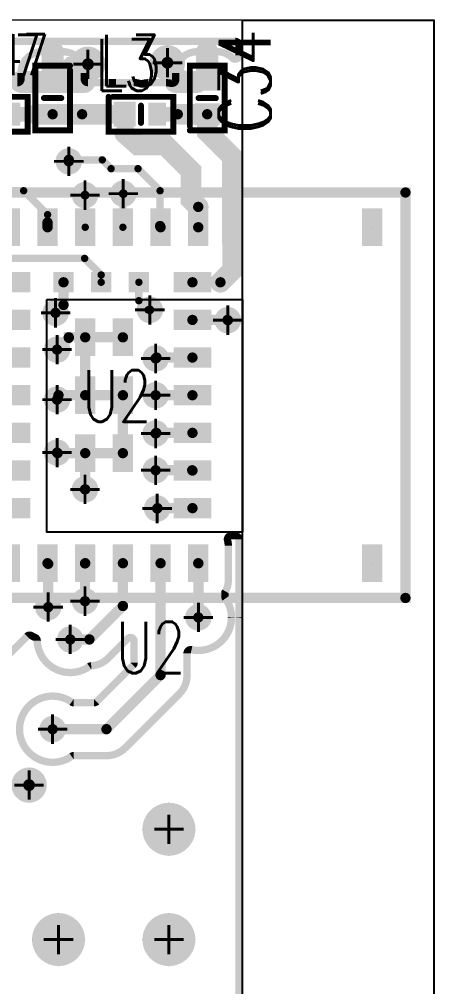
# Model space of a CAD drawing. Extents: x -0.08 to 4.16, y -0.29 to 1.7.
# Drawn here: x 3.873 to 4.155, y 1.043 to 1.7 of the extents above; entities that cross this region are included whole.
import ezdxf
from ezdxf.enums import TextEntityAlignment as Align

# ---------------------------------------------------------------- set-up
doc = ezdxf.new("R2010")
doc.units = 0
doc.header["$MEASUREMENT"] = 0
for name, pattern in [('KEEPOUT_00001000$0', [2, 1, 1]), ('SIG_11', [2, 1, 1]), ('SIG_37', [2, 1, 1]), ('SIG_38', [2, 1, 1]), ('SIG_56', [2, 1, 1]), ('SIG_57', [2, 1, 1]), ('SIG_58', [2, 1, 1]), ('SIG_59', [2, 1, 1]), ('SIG_61', [2, 1, 1]), ('SIG_62', [2, 1, 1]), ('SIG_63', [2, 1, 1]), ('SIG_64', [2, 1, 1]), ('SIG_65', [2, 1, 1]), ('SIG_66', [2, 1, 1]), ('SIG_67', [2, 1, 1]), ('SIG_68', [2, 1, 1]), ('SIG_70', [2, 1, 1]), ('SIG_79', [2, 1, 1]), ('SIG_80', [2, 1, 1]), ('SIG_96', [2, 1, 1]), ('SIG_97', [2, 1, 1])]:
    doc.linetypes.add(name, pattern=pattern)
doc.layers.get('0').update_dxf_attribs({"linetype": 'CONTINUOUS'})
for name, color, linetype in [('BOARD_OUTLINE_00', 130, 'CONTINUOUS'), ('DRIL_NPLTE_THRU_01', 34, 'CONTINUOUS'), ('DRIL_NPLTE_THRU_02', 136, 'CONTINUOUS'), ('DRIL_NPLTE_THRU_03', 136, 'CONTINUOUS'), ('DRIL_NPLTE_THRU_04', 146, 'CONTINUOUS'), ('DRIL_NPLTE_THRU_05', 106, 'CONTINUOUS'), ('DRIL_NPLTE_THRU_06', 253, 'CONTINUOUS'), ('DRIL_PLTE_THRU_01', 34, 'CONTINUOUS'), ('DRIL_PLTE_THRU_02', 136, 'CONTINUOUS'), ('DRIL_PLTE_THRU_03', 136, 'CONTINUOUS'), ('DRIL_PLTE_THRU_04', 146, 'CONTINUOUS'), ('DRIL_PLTE_THRU_05', 106, 'CONTINUOUS'), ('DRIL_PLTE_THRU_06', 253, 'CONTINUOUS'), ('DRIL_SYMBOL', 130, 'CONTINUOUS'), ('KEEPOUT_00', 1, 'CONTINUOUS'), ('KEEPOUT_01', 1, 'CONTINUOUS'), ('PADS_BOT', 255, 'CONTINUOUS'), ('PADS_INNER', 43, 'CONTINUOUS'), ('PADS_TOP', 43, 'CONTINUOUS'), ('PADS_XR_121', 2, 'CONTINUOUS'), ('PADS_XR_123', 2, 'CONTINUOUS'), ('PADS_XR_125', 4, 'CONTINUOUS'), ('PART_NAME_126', 16, 'CONTINUOUS'), ('PART_NAME_127', 1, 'CONTINUOUS'), ('PART_TOP_2DLINE_126', 16, 'CONTINUOUS'), ('PART_TOP_2DLINE_127', 1, 'CONTINUOUS'), ('POUR_OUTLINE_01', 34, 'CONTINUOUS'), ('POUR_PADTHERM_01', 34, 'CONTINUOUS'), ('POUR_VIATHERM_01', 34, 'CONTINUOUS'), ('TRACE_01', 34, 'CONTINUOUS'), ('VIAPTS', 2, 'CONTINUOUS')]:
    doc.layers.add(name, color=color, linetype=linetype)
doc.styles.add('W0$005', font='simplex', dxfattribs={"width": 0.75})

# ---------------------------------------------------------------- blocks, each defined once
blk = doc.blocks.new('BOARD_89')
at = {"layer": 'BOARD_OUTLINE_00', "const_width": 0.001}
blk.add_lwpolyline([(0, 0), (2.71, 0), (2.71, 0.278, -1), (2.804, 0.278), (2.804, 0), (4.155, 0), (4.155, 1.7), (2.804, 1.7), (2.804, 1.41629, -0.917938), (2.71068, 1.40832, -0.060287), (2.71, 1.422), (2.71, 1.7), (0, 1.7)], format="xyb", close=True, dxfattribs=at)
blk = doc.blocks.new('POUR_OUTLINE_2003')
at = {"layer": 'POUR_OUTLINE_01', "const_width": 0.005}
blk.add_lwpolyline([(18.0755, 7.17093), (18.0755, 7.178, 0.414214), (18.073, 7.1805), (17.81302, 7.1805, 0.543582), (17.81074, 7.17698, -0.105594), (17.812, 7.17106), (17.812, 7.129, 0.414214), (17.8145, 7.1265), (17.83406, 7.1265, -0.041023), (17.83642, 7.12631, 0.241909), (17.8386, 7.127), (17.8578, 7.1462, -0.198912), (17.873, 7.1525), (17.899, 7.1525), (17.905, 7.1525, -0.077541), (17.90942, 7.15181, 0.150393), (17.91089, 7.15179, -0.072011), (17.915, 7.15239), (17.925, 7.15239, 0.414214), (17.9275, 7.15489), (17.9275, 7.159, -0.414214), (17.942, 7.1735), (17.956, 7.1735, -0.414214), (17.9705, 7.159), (17.9705, 7.155, 0.414214), (17.973, 7.1525), (17.987, 7.1525, -0.028358), (17.98943, 7.15236, 0.062122), (17.99005, 7.15237, -0.033705), (17.992, 7.1525), (18.004, 7.1525, -0.077541), (18.00842, 7.15181, 0.150393), (18.00989, 7.15179, -0.072011), (18.014, 7.15239), (18.026, 7.15239, -0.057422), (18.0293, 7.15201, 0.111711), (18.0304, 7.152, -0.002594), (18.03062, 7.15205, 0.355313), (18.03261, 7.1545), (18.03261, 7.159, -0.414214), (18.04711, 7.1735), (18.06089, 7.1735, -0.200841), (18.07122, 7.16918, 0.670864)], format="xyb", close=True, dxfattribs=at)
blk = doc.blocks.new('POUR_OUTLINE_1995')
at = {"layer": 'POUR_OUTLINE_01', "const_width": 0.005}
blk.add_lwpolyline([(18.0755, 5.528), (18.0755, 6.78886, 0.0145), (18.0755, 6.789, 0.0145), (18.0755, 6.78914), (18.0755, 6.842, 0.414214), (18.073, 6.8445), (18.07026, 6.8445, 0.492428), (18.06784, 6.84136, -0.064963), (18.06833, 6.83764), (18.06833, 6.81402, -0.133117), (18.06634, 6.80669, 0.133117), (18.066, 6.80543), (18.066, 6.80331, 0.153535), (18.06645, 6.80188, -0.152053), (18.0705, 6.78913, 0.013051), (18.0705, 6.789, 0.013051), (18.0705, 6.78887, -0.474838), (18.04335, 6.76699, 0.476615), (18.04033, 6.76454), (18.04033, 6.74975, -0.198912), (18.03506, 6.73702), (17.99831, 6.70027, -0.198912), (17.98558, 6.695), (17.96331, 6.695, 0.153535), (17.96188, 6.69455, -1.917512), (17.96188, 6.73145, 0.153535), (17.96331, 6.731), (17.97709, 6.731, 0.198912), (17.97886, 6.73173), (18.0036, 6.75647, 0.198912), (18.00433, 6.75824), (18.00433, 6.77285, 0.668179), (18.00006, 6.77462), (17.98672, 6.76127, -0.181386), (17.97521, 6.75604, 0.137098), (17.97394, 6.75559, -0.594893), (17.93852, 6.77317, 0.288417), (17.93702, 6.77537, -0.029376), (17.93466, 6.77657, 0.340752), (17.93163, 6.77618), (17.90973, 6.75427, -0.041289)], format="xyb", dxfattribs=at)
blk = doc.blocks.new('POUR_VIATHERM_2127')
at = {"layer": 'POUR_VIATHERM_01'}
for points in [[(17.933, 6.686), (17.933, 6.686)], [(17.922, 6.675), (17.922, 6.675)], [(17.944, 6.675), (17.944, 6.675)], [(17.933, 6.664), (17.933, 6.664)]]:
    blk.add_lwpolyline(points, dxfattribs=at)
blk = doc.blocks.new('POUR_VIATHERM_2364')
at = {"layer": 'POUR_VIATHERM_01'}
for points in [[(17.953, 6.588), (17.953, 6.588)], [(17.935, 6.57), (17.935, 6.57)], [(17.971, 6.57), (17.971, 6.57)], [(17.953, 6.552), (17.953, 6.552)]]:
    blk.add_lwpolyline(points, dxfattribs=at)
blk = doc.blocks.new('POUR_VIATHERM_2365')
at = {"layer": 'POUR_VIATHERM_01'}
for points in [[(18.028, 6.588), (18.028, 6.588)], [(18.01, 6.57), (18.01, 6.57)], [(18.046, 6.57), (18.046, 6.57)], [(18.028, 6.552), (18.028, 6.552)]]:
    blk.add_lwpolyline(points, dxfattribs=at)
blk = doc.blocks.new('POUR_VIATHERM_2367')
at = {"layer": 'POUR_VIATHERM_01'}
for points in [[(18.028, 6.663), (18.028, 6.663)], [(18.01, 6.645), (18.01, 6.645)], [(18.046, 6.645), (18.046, 6.645)], [(18.028, 6.627), (18.028, 6.627)]]:
    blk.add_lwpolyline(points, dxfattribs=at)
blk = doc.blocks.new('POUR_PADTHERM_2073')
at = {"layer": 'POUR_PADTHERM_01', "const_width": 0.0075}
for points in [[(17.94525, 7.1735), (17.94525, 7.159, 1), (17.95275, 7.159), (17.95275, 7.1735, 1), (17.94525, 7.1735)], [(17.9275, 7.14925), (17.942, 7.14925, 1), (17.942, 7.15675), (17.9275, 7.15675, 1), (17.9275, 7.14925)], [(17.9705, 7.15675), (17.956, 7.15675, 1), (17.956, 7.14925), (17.9705, 7.14925, 1), (17.9705, 7.15675)]]:
    blk.add_lwpolyline(points, format="xyb", dxfattribs=at)
blk = doc.blocks.new('POUR_VIATHERM_2074')
at = {"layer": 'POUR_VIATHERM_01'}
for points in [[(17.973, 7.176), (17.973, 7.176)], [(17.984, 7.165), (17.984, 7.165)], [(17.973, 7.154), (17.973, 7.154)]]:
    blk.add_lwpolyline(points, dxfattribs=at)
blk = doc.blocks.new('POUR_VIATHERM_2086')
at = {"layer": 'POUR_VIATHERM_01'}
for points in [[(18.027, 7.177), (18.027, 7.177)], [(18.016, 7.166), (18.016, 7.166)], [(18.027, 7.155), (18.027, 7.155)]]:
    blk.add_lwpolyline(points, dxfattribs=at)
blk = doc.blocks.new('POUR_PADTHERM_2087')
at = {"layer": 'POUR_PADTHERM_01', "const_width": 0.0075}
for points in [[(18.05025, 7.1735), (18.05025, 7.159, 1), (18.05775, 7.159), (18.05775, 7.1735, 1), (18.05025, 7.1735)], [(18.03261, 7.14925), (18.04711, 7.14925, 1), (18.04711, 7.15675), (18.03261, 7.15675, 1), (18.03261, 7.14925)]]:
    blk.add_lwpolyline(points, format="xyb", dxfattribs=at)
blk = doc.blocks.new('POUR_HEADER_1')
for name in ['POUR_OUTLINE_1995', 'POUR_OUTLINE_2003', 'POUR_PADTHERM_2073', 'POUR_PADTHERM_2087', 'POUR_VIATHERM_2074', 'POUR_VIATHERM_2086', 'POUR_VIATHERM_2127', 'POUR_VIATHERM_2367', 'POUR_VIATHERM_2364', 'POUR_VIATHERM_2365']:
    blk.add_blockref(name, (-17.378, -6.845))
blk = doc.blocks.new('KEEPOUT_10')
at = {"layer": 'KEEPOUT_00', "linetype": 'KEEPOUT_00001000$0'}
blk.add_lwpolyline([(-0.029, 0.917), (0.101, 0.917), (0.101, -0.783), (-0.029, -0.783)], close=True, dxfattribs=at)
blk = doc.blocks.new('KEEPOUT_92')
at = {"layer": 'KEEPOUT_01', "linetype": 'KEEPOUT_00001000$0'}
blk.add_lwpolyline([(0.008, 0.085), (0.141, 0.085), (0.141, -0.073), (0.008, -0.073)], close=True, dxfattribs=at)
blk = doc.blocks.new('SMOOTH_0$007')
at = {"const_width": 0.0035}
blk.add_lwpolyline([(-0.00175, 0, 1), (0.00175, 0, 1)], format="xyb", close=True, dxfattribs=at)
blk = doc.blocks.new('PART_BODY_TOP_63')
at = {"layer": 'PART_TOP_2DLINE_126', "const_width": 0.007}
blk.add_lwpolyline([(-0.1378, 0.14567), (0.1378, 0.14567), (0.1378, -0.14567), (-0.1378, -0.14567)], close=True, dxfattribs=at)
at = {"layer": 'PART_TOP_2DLINE_127', "const_width": 0.007}
blk.add_lwpolyline([(-0.1378, 0.14567), (0.1378, 0.14567), (0.1378, -0.14567), (-0.1378, -0.14567)], close=True, dxfattribs=at)
at = {"layer": 'PART_TOP_2DLINE_126'}
for p in [(-0.1378, 0.14567), (0.1378, 0.14567), (-0.1378, -0.14567), (0.1378, -0.14567)]:
    blk.add_blockref('SMOOTH_0$007', p, dxfattribs=at)
at = {"layer": 'PART_TOP_2DLINE_127'}
for p in [(-0.1378, 0.14567), (0.1378, 0.14567), (-0.1378, -0.14567), (0.1378, -0.14567)]:
    blk.add_blockref('SMOOTH_0$007', p, dxfattribs=at)
blk = doc.blocks.new('DRIL_HOLE_0')
blk.add_lwpolyline([(0, 0, 1), (0, 0, 1)], format="xyb", close=True)
blk = doc.blocks.new('PAD_0')
blk.add_lwpolyline([(0, 0), (0, 0)])
blk = doc.blocks.new('PAD_1')
at = {"const_width": 0.01378}
blk.add_lwpolyline([(-0.0128, 0), (0.0128, 0)], dxfattribs=at)
blk = doc.blocks.new('PAD_2')
at = {"const_width": 0.01181}
blk.add_lwpolyline([(-0.01181, 0), (0.01181, 0)], dxfattribs=at)
blk = doc.blocks.new('STK_TOP_179')
at = {"layer": 'DRIL_NPLTE_THRU_01'}
blk.add_blockref('DRIL_HOLE_0', (0, 0), dxfattribs=at)
at = {"layer": 'DRIL_NPLTE_THRU_02'}
blk.add_blockref('DRIL_HOLE_0', (0, 0), dxfattribs=at)
at = {"layer": 'DRIL_NPLTE_THRU_03'}
blk.add_blockref('DRIL_HOLE_0', (0, 0), dxfattribs=at)
at = {"layer": 'DRIL_NPLTE_THRU_04'}
blk.add_blockref('DRIL_HOLE_0', (0, 0), dxfattribs=at)
at = {"layer": 'DRIL_NPLTE_THRU_05'}
blk.add_blockref('DRIL_HOLE_0', (0, 0), dxfattribs=at)
at = {"layer": 'DRIL_NPLTE_THRU_06'}
blk.add_blockref('DRIL_HOLE_0', (0, 0), dxfattribs=at)
at = {"layer": 'PADS_BOT'}
blk.add_blockref('PAD_0', (0, 0), dxfattribs=at)
at = {"layer": 'PADS_INNER'}
blk.add_blockref('PAD_0', (0, 0), dxfattribs=at)
at = {"layer": 'PADS_TOP', "rotation": 90}
blk.add_blockref('PAD_2', (0, 0), dxfattribs=at)
at = {"layer": 'PADS_XR_121', "rotation": 90}
blk.add_blockref('PAD_1', (0, 0), dxfattribs=at)
at = {"layer": 'PADS_XR_123', "rotation": 90}
blk.add_blockref('PAD_2', (0, 0), dxfattribs=at)
blk = doc.blocks.new('STK_TOP_178')
at = {"layer": 'DRIL_NPLTE_THRU_01'}
blk.add_blockref('DRIL_HOLE_0', (0, 0), dxfattribs=at)
at = {"layer": 'DRIL_NPLTE_THRU_02'}
blk.add_blockref('DRIL_HOLE_0', (0, 0), dxfattribs=at)
at = {"layer": 'DRIL_NPLTE_THRU_03'}
blk.add_blockref('DRIL_HOLE_0', (0, 0), dxfattribs=at)
at = {"layer": 'DRIL_NPLTE_THRU_04'}
blk.add_blockref('DRIL_HOLE_0', (0, 0), dxfattribs=at)
at = {"layer": 'DRIL_NPLTE_THRU_05'}
blk.add_blockref('DRIL_HOLE_0', (0, 0), dxfattribs=at)
at = {"layer": 'DRIL_NPLTE_THRU_06'}
blk.add_blockref('DRIL_HOLE_0', (0, 0), dxfattribs=at)
at = {"layer": 'PADS_BOT'}
blk.add_blockref('PAD_0', (0, 0), dxfattribs=at)
at = {"layer": 'PADS_INNER'}
blk.add_blockref('PAD_0', (0, 0), dxfattribs=at)
at = {"layer": 'PADS_TOP'}
blk.add_blockref('PAD_2', (0, 0), dxfattribs=at)
at = {"layer": 'PADS_XR_121'}
blk.add_blockref('PAD_1', (0, 0), dxfattribs=at)
at = {"layer": 'PADS_XR_123'}
blk.add_blockref('PAD_2', (0, 0), dxfattribs=at)
blk = doc.blocks.new('PAD_3')
at = {"const_width": 0.01378}
blk.add_lwpolyline([(-0.00689, 0), (0.00689, 0)], dxfattribs=at)
blk = doc.blocks.new('PAD_4')
at = {"const_width": 0.01181}
blk.add_lwpolyline([(-0.00591, 0), (0.00591, 0)], dxfattribs=at)
blk = doc.blocks.new('STK_TOP_180')
at = {"layer": 'DRIL_NPLTE_THRU_01'}
blk.add_blockref('DRIL_HOLE_0', (0, 0), dxfattribs=at)
at = {"layer": 'DRIL_NPLTE_THRU_02'}
blk.add_blockref('DRIL_HOLE_0', (0, 0), dxfattribs=at)
at = {"layer": 'DRIL_NPLTE_THRU_03'}
blk.add_blockref('DRIL_HOLE_0', (0, 0), dxfattribs=at)
at = {"layer": 'DRIL_NPLTE_THRU_04'}
blk.add_blockref('DRIL_HOLE_0', (0, 0), dxfattribs=at)
at = {"layer": 'DRIL_NPLTE_THRU_05'}
blk.add_blockref('DRIL_HOLE_0', (0, 0), dxfattribs=at)
at = {"layer": 'DRIL_NPLTE_THRU_06'}
blk.add_blockref('DRIL_HOLE_0', (0, 0), dxfattribs=at)
at = {"layer": 'PADS_BOT'}
blk.add_blockref('PAD_0', (0, 0), dxfattribs=at)
at = {"layer": 'PADS_INNER'}
blk.add_blockref('PAD_0', (0, 0), dxfattribs=at)
at = {"layer": 'PADS_TOP'}
blk.add_blockref('PAD_4', (0, 0), dxfattribs=at)
at = {"layer": 'PADS_XR_121'}
blk.add_blockref('PAD_3', (0, 0), dxfattribs=at)
at = {"layer": 'PADS_XR_123'}
blk.add_blockref('PAD_4', (0, 0), dxfattribs=at)
blk = doc.blocks.new('SYM_TOP_13')
for name, p in [('PART_BODY_TOP_63', (0, 0)), ('STK_TOP_178', (-0.11417, 0.12303)), ('STK_TOP_178', (0.11417, 0.12303)), ('STK_TOP_179', (-0.07677, 0.00098)), ('STK_TOP_179', (-0.05118, 0.00098)), ('STK_TOP_179', (-0.02559, 0.00098)), ('STK_TOP_179', (0, 0.00098)), ('STK_TOP_179', (0.02559, 0.00098)), ('STK_TOP_179', (0.05118, 0.00098)), ('STK_TOP_179', (0.07677, 0.00098)), ('STK_TOP_178', (-0.11417, 0.00492)), ('STK_TOP_178', (0.11417, 0.00492)), ('STK_TOP_178', (-0.11417, -0.02067)), ('STK_TOP_178', (0.11417, -0.02067)), ('STK_TOP_180', (-0.07677, -0.03543)), ('STK_TOP_178', (-0.11417, -0.04626)), ('STK_TOP_178', (-0.03937, -0.04626)), ('STK_TOP_178', (0, -0.04626)), ('STK_TOP_178', (0.03937, -0.04626)), ('STK_TOP_178', (0.11417, -0.04626)), ('STK_TOP_180', (-0.07677, -0.06102)), ('STK_TOP_178', (-0.11417, -0.07185)), ('STK_TOP_178', (-0.03937, -0.07185)), ('STK_TOP_178', (0, -0.07185)), ('STK_TOP_178', (0.03937, -0.07185)), ('STK_TOP_178', (0.11417, -0.07185)), ('STK_TOP_180', (-0.07677, -0.08661)), ('STK_TOP_178', (-0.11417, -0.09744)), ('STK_TOP_178', (0.11417, -0.09744)), ('STK_TOP_179', (-0.07677, -0.12205)), ('STK_TOP_179', (-0.05118, -0.12205)), ('STK_TOP_179', (-0.02559, -0.12205)), ('STK_TOP_179', (0, -0.12205)), ('STK_TOP_179', (0.02559, -0.12205)), ('STK_TOP_179', (0.05118, -0.12205)), ('STK_TOP_179', (0.07677, -0.12205)), ('STK_TOP_178', (-0.11417, -0.12303)), ('STK_TOP_178', (0.11417, -0.12303))]:
    blk.add_blockref(name, p)
blk = doc.blocks.new('PART_TOP_0')
blk.add_blockref('SYM_TOP_13', (0, 0))
at = {"layer": 'PART_NAME_126', "style": 'W0$005', "width": 0.75}
blk.add_text('U2', height=0.035, rotation=90, dxfattribs=at).set_placement((0.189, -0.051))
at = {"layer": 'PART_NAME_127', "style": 'W0$005', "width": 0.75}
blk.add_text('U2', height=0.035, rotation=90, dxfattribs=at).set_placement((0.018, -0.074))
blk = doc.blocks.new('SMOOTH_0$004')
at = {"const_width": 0.002}
blk.add_lwpolyline([(-0.001, 0, 1), (0.001, 0, 1)], format="xyb", close=True, dxfattribs=at)
blk = doc.blocks.new('PART_BODY_TOP_123')
at = {"layer": 'PART_TOP_2DLINE_126', "const_width": 0.004}
blk.add_lwpolyline([(0, 0.00591), (0, -0.00591)], dxfattribs=at)
at = {"layer": 'PART_TOP_2DLINE_127', "const_width": 0.004}
blk.add_lwpolyline([(-0.019, 0.01181), (0.022, 0.01181), (0.022, -0.01181), (-0.022, -0.01181), (-0.022, 0.01181)], dxfattribs=at)
at = {"layer": 'PART_TOP_2DLINE_126'}
for p in [(0, 0.00591), (0, -0.00591)]:
    blk.add_blockref('SMOOTH_0$004', p, dxfattribs=at)
at = {"layer": 'PART_TOP_2DLINE_127'}
for p in [(-0.022, 0.01181), (-0.019, 0.01181), (0.022, 0.01181), (-0.022, -0.01181), (0.022, -0.01181)]:
    blk.add_blockref('SMOOTH_0$004', p, dxfattribs=at)
blk = doc.blocks.new('PAD_5')
blk.add_lwpolyline([(0, 0, 1), (0, 0, 1)], format="xyb", close=True)
blk = doc.blocks.new('PAD_68')
at = {"const_width": 0.015}
blk.add_lwpolyline([(-0.0085, 0), (0.0085, 0)], dxfattribs=at)
blk = doc.blocks.new('PAD_69')
at = {"const_width": 0.012}
blk.add_lwpolyline([(-0.007, 0), (0.007, 0)], dxfattribs=at)
blk = doc.blocks.new('STK_TOP_199')
at = {"layer": 'DRIL_NPLTE_THRU_01'}
blk.add_blockref('DRIL_HOLE_0', (0, 0), dxfattribs=at)
at = {"layer": 'DRIL_NPLTE_THRU_02'}
blk.add_blockref('DRIL_HOLE_0', (0, 0), dxfattribs=at)
at = {"layer": 'DRIL_NPLTE_THRU_03'}
blk.add_blockref('DRIL_HOLE_0', (0, 0), dxfattribs=at)
at = {"layer": 'DRIL_NPLTE_THRU_04'}
blk.add_blockref('DRIL_HOLE_0', (0, 0), dxfattribs=at)
at = {"layer": 'DRIL_NPLTE_THRU_05'}
blk.add_blockref('DRIL_HOLE_0', (0, 0), dxfattribs=at)
at = {"layer": 'DRIL_NPLTE_THRU_06'}
blk.add_blockref('DRIL_HOLE_0', (0, 0), dxfattribs=at)
at = {"layer": 'PADS_BOT'}
blk.add_blockref('PAD_5', (0, 0), dxfattribs=at)
at = {"layer": 'PADS_INNER'}
blk.add_blockref('PAD_5', (0, 0), dxfattribs=at)
at = {"layer": 'PADS_TOP', "rotation": 90}
blk.add_blockref('PAD_69', (0, 0), dxfattribs=at)
at = {"layer": 'PADS_XR_121', "rotation": 90}
blk.add_blockref('PAD_68', (0, 0), dxfattribs=at)
at = {"layer": 'PADS_XR_123', "rotation": 90}
blk.add_blockref('PAD_69', (0, 0), dxfattribs=at)
at = {"layer": 'PADS_XR_125'}
blk.add_blockref('PAD_5', (0, 0), dxfattribs=at)
blk = doc.blocks.new('PAD_70')
at = {"const_width": 0.01181}
blk.add_lwpolyline([(-0.00787, 0), (0.00787, 0)], dxfattribs=at)
blk = doc.blocks.new('PAD_71')
at = {"const_width": 0.01024}
blk.add_lwpolyline([(-0.00689, 0), (0.00689, 0)], dxfattribs=at)
blk = doc.blocks.new('PAD_72')
at = {"const_width": 0.012}
blk.add_lwpolyline([(-0.00689, 0), (0.00689, 0)], dxfattribs=at)
blk = doc.blocks.new('STK_TOP_200')
at = {"layer": 'DRIL_NPLTE_THRU_01'}
blk.add_blockref('DRIL_HOLE_0', (0, 0), dxfattribs=at)
at = {"layer": 'DRIL_NPLTE_THRU_02'}
blk.add_blockref('DRIL_HOLE_0', (0, 0), dxfattribs=at)
at = {"layer": 'DRIL_NPLTE_THRU_03'}
blk.add_blockref('DRIL_HOLE_0', (0, 0), dxfattribs=at)
at = {"layer": 'DRIL_NPLTE_THRU_04'}
blk.add_blockref('DRIL_HOLE_0', (0, 0), dxfattribs=at)
at = {"layer": 'DRIL_NPLTE_THRU_05'}
blk.add_blockref('DRIL_HOLE_0', (0, 0), dxfattribs=at)
at = {"layer": 'DRIL_NPLTE_THRU_06'}
blk.add_blockref('DRIL_HOLE_0', (0, 0), dxfattribs=at)
at = {"layer": 'PADS_BOT'}
blk.add_blockref('PAD_5', (0, 0), dxfattribs=at)
at = {"layer": 'PADS_INNER'}
blk.add_blockref('PAD_5', (0, 0), dxfattribs=at)
at = {"layer": 'PADS_TOP', "rotation": 90}
blk.add_blockref('PAD_72', (0, 0), dxfattribs=at)
at = {"layer": 'PADS_XR_121', "rotation": 90}
blk.add_blockref('PAD_70', (0, 0), dxfattribs=at)
at = {"layer": 'PADS_XR_123', "rotation": 90}
blk.add_blockref('PAD_71', (0, 0), dxfattribs=at)
at = {"layer": 'PADS_XR_125'}
blk.add_blockref('PAD_5', (0, 0), dxfattribs=at)
blk = doc.blocks.new('SYM_TOP_40')
for name, p in [('PART_BODY_TOP_123', (0, 0)), ('STK_TOP_199', (-0.011, 0)), ('STK_TOP_200', (0.011, 0))]:
    blk.add_blockref(name, p)
blk = doc.blocks.new('PART_TOP_124')
blk.add_blockref('SYM_TOP_40', (0, 0))
at = {"layer": 'PART_NAME_126', "style": 'W0$005', "width": 0.75}
blk.add_text('C34', height=0.035, dxfattribs=at).set_placement((-0.024, -0.043))
at = {"layer": 'PART_NAME_127', "style": 'W0$005', "width": 0.75}
blk.add_text('C34', height=0.035, dxfattribs=at).set_placement((-0.022, -0.043))
blk = doc.blocks.new('PART_BODY_TOP_124')
at = {"layer": 'PART_TOP_2DLINE_126', "const_width": 0.004}
blk.add_lwpolyline([(0, 0.00591), (0, -0.00591)], dxfattribs=at)
at = {"layer": 'PART_TOP_2DLINE_127', "const_width": 0.004}
blk.add_lwpolyline([(-0.019, 0.01181), (0.022, 0.01181), (0.022, -0.01181), (-0.022, -0.01181), (-0.022, 0.01181)], dxfattribs=at)
at = {"layer": 'PART_TOP_2DLINE_126'}
for p in [(0, 0.00591), (0, -0.00591)]:
    blk.add_blockref('SMOOTH_0$004', p, dxfattribs=at)
at = {"layer": 'PART_TOP_2DLINE_127'}
for p in [(-0.022, 0.01181), (-0.019, 0.01181), (0.022, 0.01181), (-0.022, -0.01181), (0.022, -0.01181)]:
    blk.add_blockref('SMOOTH_0$004', p, dxfattribs=at)
blk = doc.blocks.new('SYM_TOP_41')
for name, p in [('PART_BODY_TOP_124', (0, 0)), ('STK_TOP_199', (-0.011, 0)), ('STK_TOP_200', (0.011, 0))]:
    blk.add_blockref(name, p)
blk = doc.blocks.new('PART_TOP_125')
blk.add_blockref('SYM_TOP_41', (0, 0))
at = {"layer": 'PART_NAME_126', "style": 'W0$005', "width": 0.75}
blk.add_text('L3', height=0.035, dxfattribs=at).set_placement((-0.031, 0.016))
at = {"layer": 'PART_NAME_127', "style": 'W0$005', "width": 0.75}
blk.add_text('L3', height=0.035, dxfattribs=at).set_placement((-0.028, 0.019))
blk = doc.blocks.new('PART_TOP_126')
blk.add_blockref('SYM_TOP_41', (0, 0))
at = {"layer": 'PART_NAME_126', "style": 'W0$005', "width": 0.75}
blk.add_text('R47', height=0.028, rotation=90, dxfattribs=at).set_placement((-0.015, -0.063))
at = {"layer": 'PART_NAME_127', "style": 'W0$005', "width": 0.75}
blk.add_text('R47', height=0.028, rotation=90, dxfattribs=at).set_placement((-0.0295, -0.03), align=Align.MIDDLE_CENTER)
blk = doc.blocks.new('PART_TOP_127')
blk.add_blockref('SYM_TOP_41', (0, 0))
at = {"layer": 'PART_NAME_126', "style": 'W0$005', "width": 0.75}
blk.add_text('R20', height=0.02863, rotation=90, dxfattribs=at).set_placement((-0.046, -0.009))
at = {"layer": 'PART_NAME_127', "style": 'W0$005', "width": 0.75}
blk.add_text('R20', height=0.028, rotation=90, dxfattribs=at).set_placement((-0.0615, 0.021), align=Align.MIDDLE_CENTER)
blk = doc.blocks.new('SMOOTH_0$01')
at = {"const_width": 0.005}
blk.add_lwpolyline([(-0.0025, 0, 1), (0.0025, 0, 1)], format="xyb", close=True, dxfattribs=at)
blk = doc.blocks.new('SMOOTH_0$014')
at = {"const_width": 0.007}
blk.add_lwpolyline([(-0.0035, 0, 1), (0.0035, 0, 1)], format="xyb", close=True, dxfattribs=at)
blk = doc.blocks.new('SMOOTH_0$005')
at = {"const_width": 0.0025}
blk.add_lwpolyline([(-0.00125, 0, 1), (0.00125, 0, 1)], format="xyb", close=True, dxfattribs=at)
blk = doc.blocks.new('DRIL_SYMBOL_0$008')
at = {"layer": 'DRIL_SYMBOL', "const_width": 0.002}
for points in [[(0, -0.01), (0, 0.01)], [(-0.01, 0), (0.01, 0)]]:
    blk.add_lwpolyline(points, dxfattribs=at)
blk = doc.blocks.new('DRIL_HOLE_0$008')
at = {"const_width": 0.004}
blk.add_lwpolyline([(-0.002, 0, 1), (0.002, 0, 1)], format="xyb", close=True, dxfattribs=at)
blk.add_blockref('DRIL_SYMBOL_0$008', (0, 0))
blk = doc.blocks.new('PAD_79')
at = {"const_width": 0.012}
blk.add_lwpolyline([(0, -0.006, 1), (0, 0.006, 1)], format="xyb", close=True, dxfattribs=at)
blk = doc.blocks.new('PAD_80')
at = {"const_width": 0.011}
blk.add_lwpolyline([(0, -0.0055, 1), (0, 0.0055, 1)], format="xyb", close=True, dxfattribs=at)
blk = doc.blocks.new('STK_TOP_129')
at = {"layer": 'DRIL_PLTE_THRU_01'}
blk.add_blockref('DRIL_HOLE_0$008', (0, 0), dxfattribs=at)
at = {"layer": 'DRIL_PLTE_THRU_02'}
blk.add_blockref('DRIL_HOLE_0$008', (0, 0), dxfattribs=at)
at = {"layer": 'DRIL_PLTE_THRU_03'}
blk.add_blockref('DRIL_HOLE_0$008', (0, 0), dxfattribs=at)
at = {"layer": 'DRIL_PLTE_THRU_04'}
blk.add_blockref('DRIL_HOLE_0$008', (0, 0), dxfattribs=at)
at = {"layer": 'DRIL_PLTE_THRU_05'}
blk.add_blockref('DRIL_HOLE_0$008', (0, 0), dxfattribs=at)
at = {"layer": 'DRIL_PLTE_THRU_06'}
blk.add_blockref('DRIL_HOLE_0$008', (0, 0), dxfattribs=at)
at = {"layer": 'PADS_BOT'}
blk.add_blockref('PAD_79', (0, 0), dxfattribs=at)
at = {"layer": 'PADS_INNER'}
blk.add_blockref('PAD_79', (0, 0), dxfattribs=at)
at = {"layer": 'PADS_TOP'}
blk.add_blockref('PAD_80', (0, 0), dxfattribs=at)
blk = doc.blocks.new('SYM_TOP_11')
blk.add_blockref('STK_TOP_129', (0, 0))
blk = doc.blocks.new('DRIL_SYMBOL_0$006')
at = {"layer": 'DRIL_SYMBOL', "const_width": 0.002}
for points in [[(0, -0.01), (0, 0.01)], [(-0.01, 0), (0.01, 0)]]:
    blk.add_lwpolyline(points, dxfattribs=at)
blk = doc.blocks.new('DRIL_HOLE_0$006')
at = {"const_width": 0.003}
blk.add_lwpolyline([(-0.0015, 0, 1), (0.0015, 0, 1)], format="xyb", close=True, dxfattribs=at)
blk.add_blockref('DRIL_SYMBOL_0$006', (0, 0))
blk = doc.blocks.new('PAD_77')
at = {"const_width": 0.009}
blk.add_lwpolyline([(0, -0.0045, 1), (0, 0.0045, 1)], format="xyb", close=True, dxfattribs=at)
blk = doc.blocks.new('PAD_78')
at = {"const_width": 0.008}
blk.add_lwpolyline([(0, -0.004, 1), (0, 0.004, 1)], format="xyb", close=True, dxfattribs=at)
blk = doc.blocks.new('STK_TOP_229')
at = {"layer": 'DRIL_PLTE_THRU_01'}
blk.add_blockref('DRIL_HOLE_0$006', (0, 0), dxfattribs=at)
at = {"layer": 'DRIL_PLTE_THRU_02'}
blk.add_blockref('DRIL_HOLE_0$006', (0, 0), dxfattribs=at)
at = {"layer": 'DRIL_PLTE_THRU_03'}
blk.add_blockref('DRIL_HOLE_0$006', (0, 0), dxfattribs=at)
at = {"layer": 'DRIL_PLTE_THRU_04'}
blk.add_blockref('DRIL_HOLE_0$006', (0, 0), dxfattribs=at)
at = {"layer": 'DRIL_PLTE_THRU_05'}
blk.add_blockref('DRIL_HOLE_0$006', (0, 0), dxfattribs=at)
at = {"layer": 'DRIL_PLTE_THRU_06'}
blk.add_blockref('DRIL_HOLE_0$006', (0, 0), dxfattribs=at)
at = {"layer": 'PADS_BOT'}
blk.add_blockref('PAD_77', (0, 0), dxfattribs=at)
at = {"layer": 'PADS_INNER'}
blk.add_blockref('PAD_77', (0, 0), dxfattribs=at)
at = {"layer": 'PADS_TOP'}
blk.add_blockref('PAD_78', (0, 0), dxfattribs=at)
blk = doc.blocks.new('SYM_TOP_12')
blk.add_blockref('STK_TOP_229', (0, 0))
blk = doc.blocks.new('DRIL_SYMBOL_0$018')
at = {"layer": 'DRIL_SYMBOL', "const_width": 0.002}
for points in [[(0, -0.01), (0, 0.01)], [(-0.01, 0), (0.01, 0)]]:
    blk.add_lwpolyline(points, dxfattribs=at)
blk = doc.blocks.new('DRIL_HOLE_0$018')
at = {"const_width": 0.009}
blk.add_lwpolyline([(-0.0045, 0, 1), (0.0045, 0, 1)], format="xyb", close=True, dxfattribs=at)
blk.add_blockref('DRIL_SYMBOL_0$018', (0, 0))
blk = doc.blocks.new('PAD_54')
at = {"const_width": 0.018}
blk.add_lwpolyline([(0, -0.009, 1), (0, 0.009, 1)], format="xyb", close=True, dxfattribs=at)
blk = doc.blocks.new('STK_TOP_10')
at = {"layer": 'DRIL_PLTE_THRU_01'}
blk.add_blockref('DRIL_HOLE_0$018', (0, 0), dxfattribs=at)
at = {"layer": 'DRIL_PLTE_THRU_02'}
blk.add_blockref('DRIL_HOLE_0$018', (0, 0), dxfattribs=at)
at = {"layer": 'DRIL_PLTE_THRU_03'}
blk.add_blockref('DRIL_HOLE_0$018', (0, 0), dxfattribs=at)
at = {"layer": 'DRIL_PLTE_THRU_04'}
blk.add_blockref('DRIL_HOLE_0$018', (0, 0), dxfattribs=at)
at = {"layer": 'DRIL_PLTE_THRU_05'}
blk.add_blockref('DRIL_HOLE_0$018', (0, 0), dxfattribs=at)
at = {"layer": 'DRIL_PLTE_THRU_06'}
blk.add_blockref('DRIL_HOLE_0$018', (0, 0), dxfattribs=at)
at = {"layer": 'PADS_BOT'}
blk.add_blockref('PAD_54', (0, 0), dxfattribs=at)
at = {"layer": 'PADS_INNER'}
blk.add_blockref('PAD_54', (0, 0), dxfattribs=at)
at = {"layer": 'PADS_TOP'}
blk.add_blockref('PAD_54', (0, 0), dxfattribs=at)
blk = doc.blocks.new('SYM_TOP_10')
blk.add_blockref('STK_TOP_10', (0, 0))

msp = doc.modelspace()

# ---------------------------------------------------------------- linework, layer by layer
at = {"layer": 'TRACE_01', "linetype": 'SIG_11'}
for points, const_width in [([(3.896, 1.658), (3.908, 1.67), (3.92, 1.67)], 0.01), ([(3.974, 1.671), (3.974, 1.6705), (3.9865, 1.658), (4.001, 1.658)], 0.01), ([(3.99098, 1.49618), (4.01482, 1.49618), (4.015, 1.496)], 0.007), ([(3.899, 1.476), (3.907, 1.484), (3.907, 1.48437), (3.91815, 1.48437)], 0.007), ([(3.91815, 1.445), (3.91815, 1.48437)], 0.007), ([(3.91815, 1.48437), (3.94374, 1.48437)], 0.007), ([(3.899, 1.442), (3.9, 1.445), (3.91815, 1.445)], 0.007), ([(3.91815, 1.445), (3.94374, 1.445)], 0.007), ([(3.94374, 1.40563), (3.94374, 1.445)], 0.007), ([(3.899, 1.406), (3.89937, 1.40563), (3.91815, 1.40563)], 0.007), ([(3.918, 1.381), (3.91815, 1.381), (3.91815, 1.40563)], 0.007), ([(3.91815, 1.40563), (3.94374, 1.40563)], 0.007)]:
    msp.add_lwpolyline(points, dxfattribs=dict(at, const_width=const_width))
at = {"layer": 'TRACE_01', "linetype": 'SIG_37'}
for points, const_width in [([(3.868, 1.636), (3.885, 1.636)], 0.01), ([(3.885, 1.636), (3.916, 1.636)], 0.014), ([(3.896, 1.636), (3.916, 1.636)], 0.007), ([(3.916, 1.636), (3.934, 1.636)], 0.014), ([(3.934, 1.636), (3.945, 1.6355)], 0.01), ([(3.945, 1.6355), (3.945, 1.636)], 0.01), ([(3.945, 1.6355), (3.945, 1.623)], 0.01), ([(3.945, 1.623), (3.954, 1.615), (3.9725, 1.615), (3.99, 1.5975), (3.99, 1.57792), (3.99492, 1.573)], 0.014), ([(3.99492, 1.573), (3.99492, 1.55917)], 0.007)]:
    msp.add_lwpolyline(points, dxfattribs=dict(at, const_width=const_width))
at = {"layer": 'TRACE_01', "linetype": 'SIG_38'}
for points, const_width in [([(3.967, 1.636), (3.981, 1.636)], 0.01), ([(3.982, 1.636), (4.001, 1.636), (4.001, 1.624), (4.018, 1.607), (4.018, 1.59911), (4.01823, 1.53)], 0.014), ([(3.981, 1.636), (3.982, 1.636)], 0.01), ([(3.981, 1.636), (4.001, 1.636)], 0.007), ([(4.01, 1.52177), (4.01823, 1.53)], 0.014), ([(3.99098, 1.52177), (4.01, 1.52177)], 0.007)]:
    msp.add_lwpolyline(points, dxfattribs=dict(at, const_width=const_width))
at = {"layer": 'TRACE_01', "linetype": 'SIG_97'}
for points, const_width in [([(3.907, 1.604), (3.907, 1.605)], 0.007), ([(3.907, 1.605), (3.92975, 1.605), (3.93575, 1.599), (3.954, 1.599), (3.969, 1.584), (3.969, 1.56)], 0.005), ([(3.969, 1.56), (3.96933, 1.55917)], 0.007)]:
    msp.add_lwpolyline(points, dxfattribs=dict(at, const_width=const_width))
at = {"layer": 'TRACE_01', "linetype": 'SIG_64'}
for points, const_width in [([(3.826, 1.584), (3.87631, 1.584), (3.89256, 1.56775), (3.89256, 1.56244)], 0.005), ([(3.89256, 1.56244), (3.89256, 1.55917)], 0.007)]:
    msp.add_lwpolyline(points, dxfattribs=dict(at, const_width=const_width))
at = {"layer": 'TRACE_01', "linetype": 'SIG_65', "const_width": 0.005}
msp.add_lwpolyline([(3.918, 1.581), (3.91815, 1.58085), (3.91815, 1.55917)], dxfattribs=at)
at = {"layer": 'TRACE_01', "linetype": 'SIG_66', "const_width": 0.005}
msp.add_lwpolyline([(3.94374, 1.55917), (3.94374, 1.58174), (3.944, 1.582)], dxfattribs=at)
at = {"layer": 'TRACE_01', "linetype": 'SIG_67', "const_width": 0.005}
msp.add_lwpolyline([(3.789, 1.538), (3.91773, 1.538), (3.92898, 1.52675), (3.92898, 1.52177)], dxfattribs=at)
at = {"layer": 'TRACE_01', "linetype": 'SIG_63', "const_width": 0.007}
msp.add_lwpolyline([(3.898, 1.501), (3.90339, 1.50639), (3.90339, 1.52177)], dxfattribs=at)
at = {"layer": 'TRACE_01', "linetype": 'SIG_68', "const_width": 0.005}
msp.add_lwpolyline([(3.95457, 1.52177), (3.95457, 1.50925), (3.96082, 1.503), (3.962, 1.503)], dxfattribs=at)
at = {"layer": 'TRACE_01', "linetype": 'SIG_79', "const_width": 0.007}
msp.add_lwpolyline([(3.966, 1.47), (3.96659, 1.47059), (3.99098, 1.47059)], dxfattribs=at)
at = {"layer": 'TRACE_01', "linetype": 'SIG_96', "const_width": 0.007}
msp.add_lwpolyline([(3.966, 1.445), (3.99098, 1.445)], dxfattribs=at)
at = {"layer": 'TRACE_01', "linetype": 'SIG_80', "const_width": 0.007}
msp.add_lwpolyline([(3.966, 1.419), (3.96641, 1.41941), (3.99098, 1.41941)], dxfattribs=at)
at = {"layer": 'TRACE_01', "linetype": 'SIG_62', "const_width": 0.007}
msp.add_lwpolyline([(3.966, 1.394), (3.9908, 1.394), (3.99098, 1.39382)], dxfattribs=at)
at = {"layer": 'TRACE_01', "linetype": 'SIG_61', "const_width": 0.007}
msp.add_lwpolyline([(3.967, 1.368), (3.96723, 1.36823), (3.99098, 1.36823)], dxfattribs=at)
at = {"layer": 'TRACE_01', "linetype": 'SIG_56', "const_width": 0.007}
msp.add_lwpolyline([(3.89256, 1.33083), (3.893, 1.33039), (3.893, 1.301)], dxfattribs=at)
at = {"layer": 'TRACE_01', "linetype": 'SIG_58', "const_width": 0.007}
msp.add_lwpolyline([(3.896, 1.218), (3.93258, 1.218), (3.96933, 1.25475), (3.96933, 1.33083)], dxfattribs=at)
at = {"layer": 'TRACE_01', "linetype": 'SIG_57', "const_width": 0.007}
msp.add_lwpolyline([(3.908, 1.279), (3.92099, 1.279), (3.94374, 1.30175), (3.94374, 1.33083)], dxfattribs=at)
at = {"layer": 'TRACE_01', "linetype": 'SIG_59', "const_width": 0.007}
msp.add_lwpolyline([(3.918, 1.305), (3.918, 1.33068), (3.91815, 1.33083)], dxfattribs=at)
at = {"layer": 'TRACE_01', "linetype": 'SIG_70', "const_width": 0.007}
msp.add_lwpolyline([(3.99492, 1.33083), (3.995, 1.33075), (3.995, 1.294)], dxfattribs=at)

# ---------------------------------------------------------------- block references
for name, p in [('BOARD_89', (0, 0)), ('KEEPOUT_10', (4.054, 0.783)), ('PART_TOP_125', (3.956, 1.636)), ('PART_TOP_127', (3.857, 1.636)), ('KEEPOUT_92', (3.884, 1.425))]:
    msp.add_blockref(name, p)
for name, p, rotation in [('PART_TOP_126', (3.896, 1.647), 270), ('PART_TOP_124', (4.001, 1.647), 90), ('PART_TOP_0', (3.99, 1.445), 270)]:
    msp.add_blockref(name, p, dxfattribs=dict(rotation=rotation))
at = {"linetype": 'SIG_11'}
msp.add_blockref('POUR_HEADER_1', (3.325, 1.35), dxfattribs=at)
at = {"layer": 'TRACE_01'}
for name, p in [('SMOOTH_0$01', (3.908, 1.67)), ('SMOOTH_0$01', (3.92, 1.67)), ('SMOOTH_0$01', (3.974, 1.671)), ('SMOOTH_0$01', (3.974, 1.6705)), ('SMOOTH_0$01', (3.896, 1.658)), ('SMOOTH_0$01', (3.9865, 1.658)), ('SMOOTH_0$01', (4.001, 1.658)), ('SMOOTH_0$014', (3.885, 1.636)), ('SMOOTH_0$01', (3.885, 1.636)), ('SMOOTH_0$007', (3.896, 1.636)), ('SMOOTH_0$014', (3.916, 1.636)), ('SMOOTH_0$014', (3.916, 1.636)), ('SMOOTH_0$007', (3.916, 1.636)), ('SMOOTH_0$014', (3.934, 1.636)), ('SMOOTH_0$01', (3.934, 1.636)), ('SMOOTH_0$01', (3.945, 1.636)), ('SMOOTH_0$01', (3.945, 1.6355)), ('SMOOTH_0$01', (3.945, 1.6355)), ('SMOOTH_0$01', (3.945, 1.6355)), ('SMOOTH_0$01', (3.967, 1.636)), ('SMOOTH_0$014', (3.982, 1.636)), ('SMOOTH_0$01', (3.981, 1.636)), ('SMOOTH_0$01', (3.981, 1.636)), ('SMOOTH_0$01', (3.982, 1.636)), ('SMOOTH_0$007', (3.981, 1.636)), ('SMOOTH_0$014', (4.001, 1.636)), ('SMOOTH_0$007', (4.001, 1.636)), ('SMOOTH_0$014', (4.001, 1.624)), ('SMOOTH_0$014', (3.945, 1.623)), ('SMOOTH_0$01', (3.945, 1.623)), ('SMOOTH_0$014', (3.954, 1.615)), ('SMOOTH_0$014', (3.9725, 1.615)), ('SMOOTH_0$014', (4.018, 1.607)), ('SMOOTH_0$007', (3.907, 1.605)), ('SMOOTH_0$007', (3.907, 1.604)), ('SMOOTH_0$005', (3.907, 1.605)), ('SMOOTH_0$005', (3.92975, 1.605)), ('SMOOTH_0$014', (3.99, 1.5975)), ('SMOOTH_0$014', (4.018, 1.59911)), ('SMOOTH_0$005', (3.93575, 1.599)), ('SMOOTH_0$005', (3.954, 1.599)), ('SMOOTH_0$005', (3.87631, 1.584)), ('SMOOTH_0$005', (3.969, 1.584)), ('SMOOTH_0$014', (3.99, 1.57792)), ('SMOOTH_0$005', (3.918, 1.581)), ('SMOOTH_0$005', (3.91815, 1.58085)), ('SMOOTH_0$005', (3.94374, 1.58174)), ('SMOOTH_0$005', (3.944, 1.582)), ('SMOOTH_0$014', (3.99492, 1.573)), ('SMOOTH_0$007', (3.99492, 1.573)), ('SMOOTH_0$007', (3.89256, 1.56244)), ('SMOOTH_0$005', (3.89256, 1.56775)), ('SMOOTH_0$005', (3.89256, 1.56244)), ('SMOOTH_0$007', (3.89256, 1.55917)), ('SMOOTH_0$005', (3.91815, 1.55917)), ('SMOOTH_0$005', (3.94374, 1.55917)), ('SMOOTH_0$007', (3.969, 1.56)), ('SMOOTH_0$007', (3.96933, 1.55917)), ('SMOOTH_0$005', (3.969, 1.56)), ('SMOOTH_0$007', (3.99492, 1.55917)), ('SMOOTH_0$005', (3.91773, 1.538)), ('SMOOTH_0$014', (4.01823, 1.53)), ('SMOOTH_0$005', (3.92898, 1.52675)), ('SMOOTH_0$014', (4.01, 1.52177)), ('SMOOTH_0$007', (3.90339, 1.52177)), ('SMOOTH_0$005', (3.92898, 1.52177)), ('SMOOTH_0$005', (3.95457, 1.52177)), ('SMOOTH_0$007', (3.99098, 1.52177)), ('SMOOTH_0$007', (4.01, 1.52177)), ('SMOOTH_0$007', (3.90339, 1.50639)), ('SMOOTH_0$005', (3.95457, 1.50925)), ('SMOOTH_0$007', (3.898, 1.501)), ('SMOOTH_0$005', (3.96082, 1.503)), ('SMOOTH_0$005', (3.962, 1.503)), ('SMOOTH_0$007', (3.99098, 1.49618)), ('SMOOTH_0$007', (4.01482, 1.49618)), ('SMOOTH_0$007', (4.015, 1.496)), ('SMOOTH_0$007', (3.907, 1.48437)), ('SMOOTH_0$007', (3.907, 1.484)), ('SMOOTH_0$007', (3.91815, 1.48437)), ('SMOOTH_0$007', (3.91815, 1.48437)), ('SMOOTH_0$007', (3.91815, 1.48437)), ('SMOOTH_0$007', (3.94374, 1.48437)), ('SMOOTH_0$007', (3.899, 1.476)), ('SMOOTH_0$007', (3.966, 1.47)), ('SMOOTH_0$007', (3.96659, 1.47059)), ('SMOOTH_0$007', (3.99098, 1.47059)), ('SMOOTH_0$007', (3.9, 1.445)), ('SMOOTH_0$007', (3.91815, 1.445)), ('SMOOTH_0$007', (3.91815, 1.445)), ('SMOOTH_0$007', (3.91815, 1.445)), ('SMOOTH_0$007', (3.94374, 1.445)), ('SMOOTH_0$007', (3.94374, 1.445)), ('SMOOTH_0$007', (3.966, 1.445)), ('SMOOTH_0$007', (3.99098, 1.445)), ('SMOOTH_0$007', (3.899, 1.442)), ('SMOOTH_0$007', (3.966, 1.419)), ('SMOOTH_0$007', (3.96641, 1.41941)), ('SMOOTH_0$007', (3.99098, 1.41941)), ('SMOOTH_0$007', (3.899, 1.406)), ('SMOOTH_0$007', (3.89937, 1.40563)), ('SMOOTH_0$007', (3.91815, 1.40563)), ('SMOOTH_0$007', (3.91815, 1.40563)), ('SMOOTH_0$007', (3.91815, 1.40563)), ('SMOOTH_0$007', (3.94374, 1.40563)), ('SMOOTH_0$007', (3.94374, 1.40563)), ('SMOOTH_0$007', (3.966, 1.394)), ('SMOOTH_0$007', (3.9908, 1.394)), ('SMOOTH_0$007', (3.99098, 1.39382)), ('SMOOTH_0$007', (3.918, 1.381)), ('SMOOTH_0$007', (3.91815, 1.381)), ('SMOOTH_0$007', (3.967, 1.368)), ('SMOOTH_0$007', (3.96723, 1.36823)), ('SMOOTH_0$007', (3.99098, 1.36823)), ('SMOOTH_0$007', (3.89256, 1.33083)), ('SMOOTH_0$007', (3.893, 1.33039)), ('SMOOTH_0$007', (3.918, 1.33068)), ('SMOOTH_0$007', (3.91815, 1.33083)), ('SMOOTH_0$007', (3.94374, 1.33083)), ('SMOOTH_0$007', (3.96933, 1.33083)), ('SMOOTH_0$007', (3.99492, 1.33083)), ('SMOOTH_0$007', (3.995, 1.33075)), ('SMOOTH_0$007', (3.918, 1.305)), ('SMOOTH_0$007', (3.893, 1.301)), ('SMOOTH_0$007', (3.94374, 1.30175)), ('SMOOTH_0$007', (3.995, 1.294)), ('SMOOTH_0$007', (3.908, 1.279)), ('SMOOTH_0$007', (3.92099, 1.279)), ('SMOOTH_0$007', (3.96933, 1.25475)), ('SMOOTH_0$007', (3.896, 1.218)), ('SMOOTH_0$007', (3.93258, 1.218))]:
    msp.add_blockref(name, p, dxfattribs=at)
at = {"layer": 'VIAPTS', "linetype": 'SIG_11'}
for name, p in [('SYM_TOP_11', (3.92, 1.67)), ('SYM_TOP_11', (3.974, 1.671)), ('SYM_TOP_12', (4.015, 1.496)), ('SYM_TOP_12', (3.899, 1.476)), ('SYM_TOP_12', (3.899, 1.442)), ('SYM_TOP_12', (3.899, 1.406)), ('SYM_TOP_12', (3.918, 1.381)), ('SYM_TOP_11', (3.88, 1.18)), ('SYM_TOP_10', (3.975, 1.15)), ('SYM_TOP_10', (3.9, 1.075)), ('SYM_TOP_10', (3.975, 1.075))]:
    msp.add_blockref(name, p, dxfattribs=at)
at = {"layer": 'VIAPTS', "linetype": 'SIG_97'}
msp.add_blockref('SYM_TOP_12', (3.907, 1.604), dxfattribs=at)
at = {"layer": 'VIAPTS', "linetype": 'SIG_65'}
msp.add_blockref('SYM_TOP_12', (3.918, 1.581), dxfattribs=at)
at = {"layer": 'VIAPTS', "linetype": 'SIG_66'}
msp.add_blockref('SYM_TOP_12', (3.944, 1.582), dxfattribs=at)
at = {"layer": 'VIAPTS', "linetype": 'SIG_68'}
msp.add_blockref('SYM_TOP_12', (3.962, 1.503), dxfattribs=at)
at = {"layer": 'VIAPTS', "linetype": 'SIG_63'}
msp.add_blockref('SYM_TOP_12', (3.898, 1.501), dxfattribs=at)
at = {"layer": 'VIAPTS', "linetype": 'SIG_79'}
msp.add_blockref('SYM_TOP_12', (3.966, 1.47), dxfattribs=at)
at = {"layer": 'VIAPTS', "linetype": 'SIG_96'}
msp.add_blockref('SYM_TOP_12', (3.966, 1.445), dxfattribs=at)
at = {"layer": 'VIAPTS', "linetype": 'SIG_80'}
msp.add_blockref('SYM_TOP_12', (3.966, 1.419), dxfattribs=at)
at = {"layer": 'VIAPTS', "linetype": 'SIG_62'}
msp.add_blockref('SYM_TOP_12', (3.966, 1.394), dxfattribs=at)
at = {"layer": 'VIAPTS', "linetype": 'SIG_61'}
msp.add_blockref('SYM_TOP_12', (3.967, 1.368), dxfattribs=at)
at = {"layer": 'VIAPTS', "linetype": 'SIG_59'}
msp.add_blockref('SYM_TOP_12', (3.918, 1.305), dxfattribs=at)
at = {"layer": 'VIAPTS', "linetype": 'SIG_56'}
msp.add_blockref('SYM_TOP_12', (3.893, 1.301), dxfattribs=at)
at = {"layer": 'VIAPTS', "linetype": 'SIG_70'}
msp.add_blockref('SYM_TOP_12', (3.995, 1.294), dxfattribs=at)
at = {"layer": 'VIAPTS', "linetype": 'SIG_57'}
msp.add_blockref('SYM_TOP_12', (3.908, 1.279), dxfattribs=at)
at = {"layer": 'VIAPTS', "linetype": 'SIG_58'}
msp.add_blockref('SYM_TOP_12', (3.896, 1.218), dxfattribs=at)

doc.saveas('drawing.dxf')
